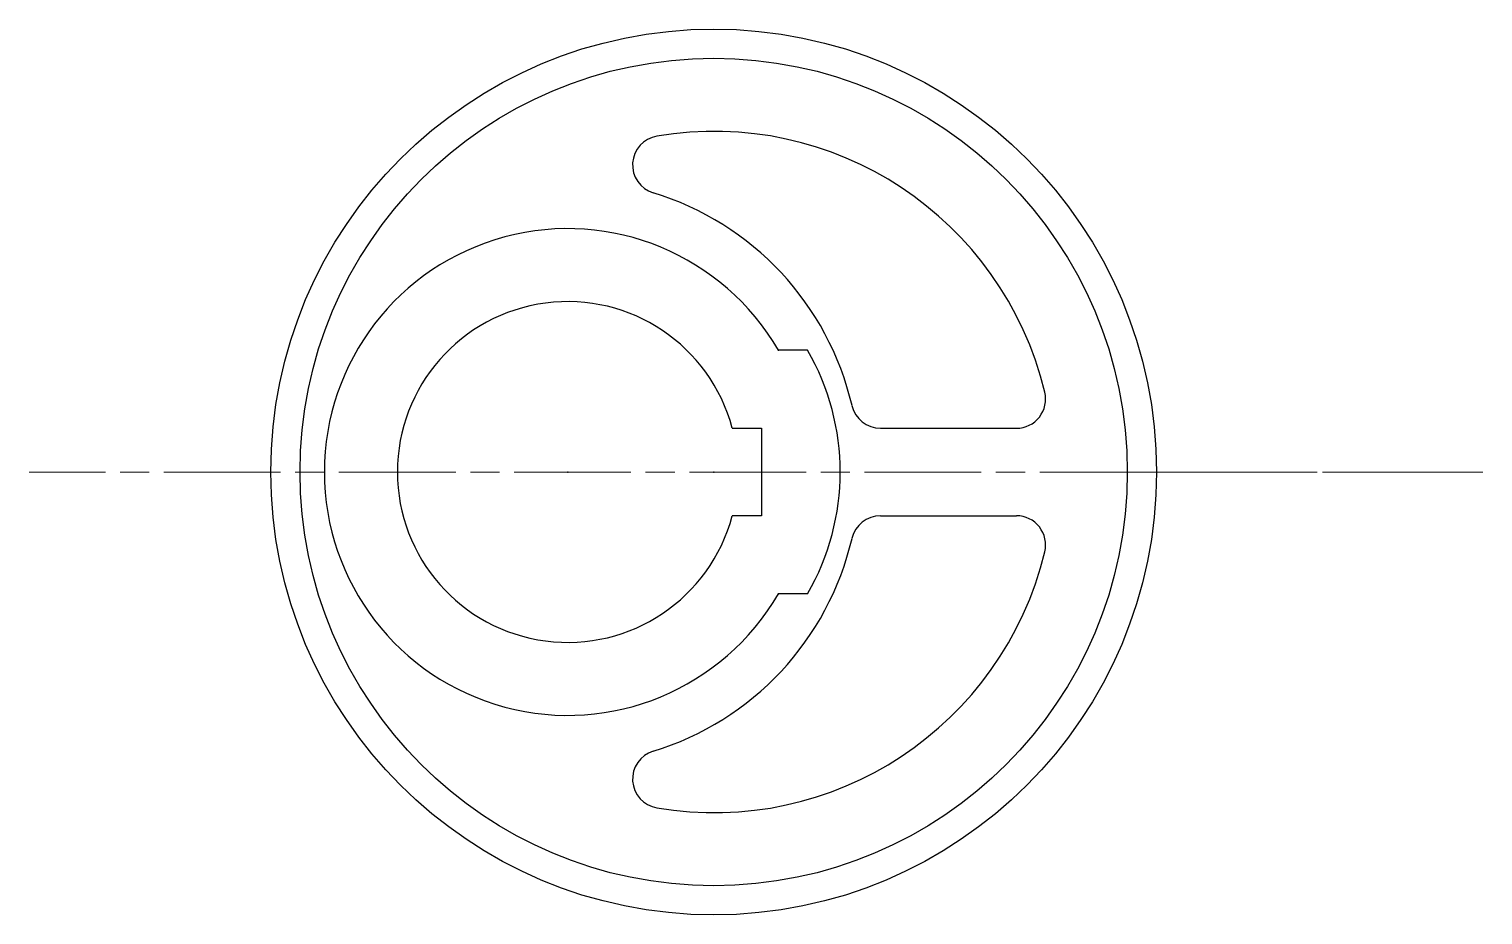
# Model space of a CAD drawing. Header units: inches. Extents: x 359 to 658, y 409 to 591.
import ezdxf

# ---------------------------------------------------------------- set-up
doc = ezdxf.new("R2010")
doc.units = ezdxf.units.IN
doc.header["$MEASUREMENT"] = 0
doc.linetypes.add('ACAD_ISO08W100', pattern=[36, 24, -3, 6, -3])
doc.layers.add('line', color=9, linetype='ACAD_ISO08W100', lineweight=5)

msp = doc.modelspace()

# ---------------------------------------------------------------- linework, layer by layer
for p, q in [((519.3, 525), (513.3, 525)), ((503.82, 509), (509.82, 509)), ((509.82, 509), (509.82, 491)), ((534.27, 509), (562.22, 509)), ((505, 491), (503.82, 491)), ((509.82, 491), (505, 491)), ((534.27, 491), (562.22, 491)), ((519.3, 475), (513.3, 475))]:
    msp.add_line(p, q)
for radius in [91, 85]:
    msp.add_circle((500, 500), radius)
for centre, radius, start, end in [((489.33, 563.1), 6, 99.5941, 252.9666), ((500, 500), 70, 13.5548, 99.5941), ((470, 500), 60, 13.1366, 72.9666), ((470, 500), 50, 30, 330), ((470, 500), 35, 14.9006, 345.0994), ((476, 500), 50, 330, 30), ((562.22, 515), 6, 270, 13.5548), ((534.27, 515), 6, 193.1366, 270), ((534.27, 485), 6, 90, 166.8634), ((562.22, 485), 6, 346.4452, 90), ((470, 500), 60, 287.0334, 346.8634), ((500, 500), 70, 260.4059, 346.4452), ((489.33, 436.9), 6, 107.0334, 260.4059)]:
    msp.add_arc(centre, radius, start, end)
for p in [(513.3, 525), (470, 500), (500, 500), (513.3, 475)]:
    msp.add_point(p)
at = {"layer": 'line'}
for p, q in [((591, 500), (359.31, 500)), ((591, 500), (658.09, 500)), ((658.09, 500), (591, 500))]:
    msp.add_line(p, q, dxfattribs=at)

doc.saveas('drawing.dxf')
